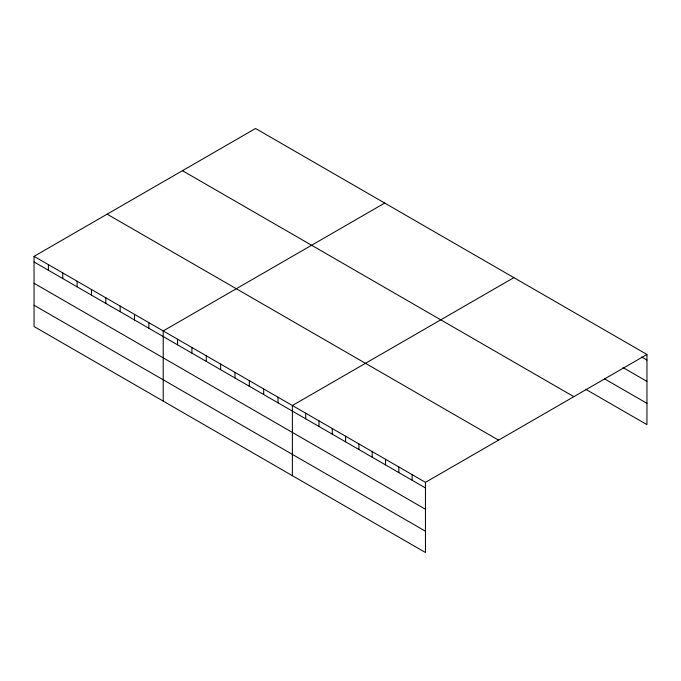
<?xml version="1.0" encoding="UTF-8"?>
<svg xmlns="http://www.w3.org/2000/svg" width="681" height="681" viewBox="0 0 681 681"><rect width="100%" height="100%" fill="white"/><g stroke="black" fill="none" stroke-linecap="round" stroke-linejoin="round"><path stroke-width="1.02" d="M34.05 256.362L425.455 482.344L425.455 552.512L34.05 326.531L34.05 256.362L255.545 128.488L646.95 354.469L646.95 424.638L585.737 389.294M384.705 203.057L163.219 330.94L163.219 401.109M513.874 277.635L292.379 405.51L292.379 475.678M425.455 482.344L646.95 354.469M641.63 356.997L646.95 360.07M622.996 367.544L646.95 381.377M604.362 378.747L646.95 403.331M182.448 170.684L573.862 396.665M107.138 214.166L498.552 440.139M34.05 261.972L425.455 487.945M34.05 283.279L425.455 509.252M34.05 305.233L425.455 531.206M412.15 474.657L412.15 480.267M398.845 466.979L398.845 472.58M385.531 459.292L385.531 464.902M372.226 451.605L372.226 457.215M358.921 443.927L358.921 449.528M345.607 436.24L345.607 441.85M332.302 428.562L332.302 434.163M318.997 420.875L318.997 426.485M305.684 413.197L305.684 418.798M278.027 397.227L278.027 402.829M263.675 388.936L263.675 394.546M249.323 380.653L249.323 386.255M234.971 372.362L234.971 377.972M220.618 364.08L220.618 369.689M206.266 355.797L206.266 361.398M191.914 347.506L191.914 353.116M177.562 339.223L177.562 344.824M148.867 322.649L148.867 328.259M134.515 314.367L134.515 319.968M120.162 306.075L120.162 311.685M105.81 297.793L105.81 303.403M91.458 289.51L91.458 295.111M77.106 281.219L77.106 286.829M62.754 272.936L62.754 278.538M48.402 264.654L48.402 270.255"/></g></svg>
